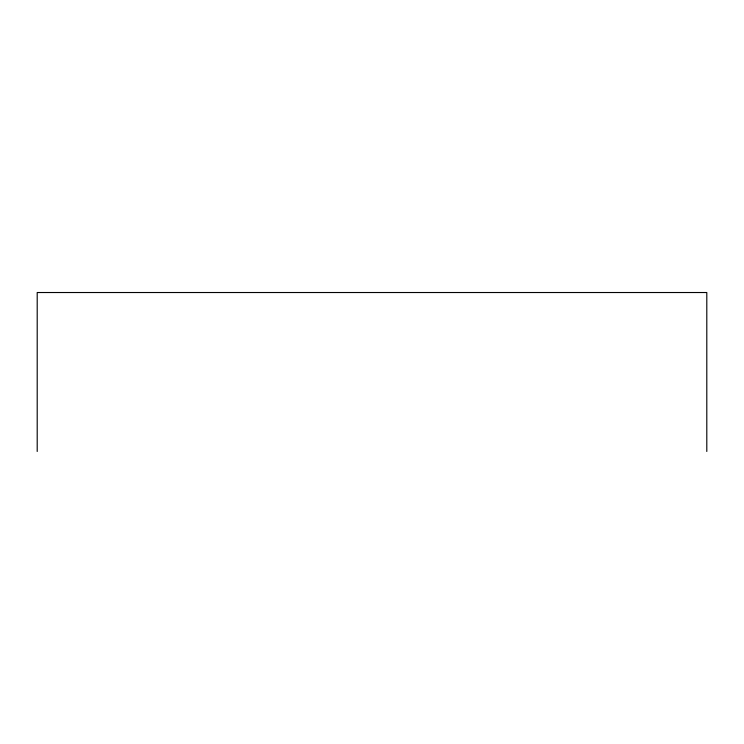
<?xml version="1.0" encoding="UTF-8"?>
<svg xmlns="http://www.w3.org/2000/svg" width="744" height="744" viewBox="0 0 744 744"><rect width="100%" height="100%" fill="white"/><g stroke="black" fill="none" stroke-linecap="round" stroke-linejoin="round"><path stroke-width="1.12" d="M706.8 451.478L706.8 292.522L37.2 292.522L37.2 451.478"/></g></svg>
